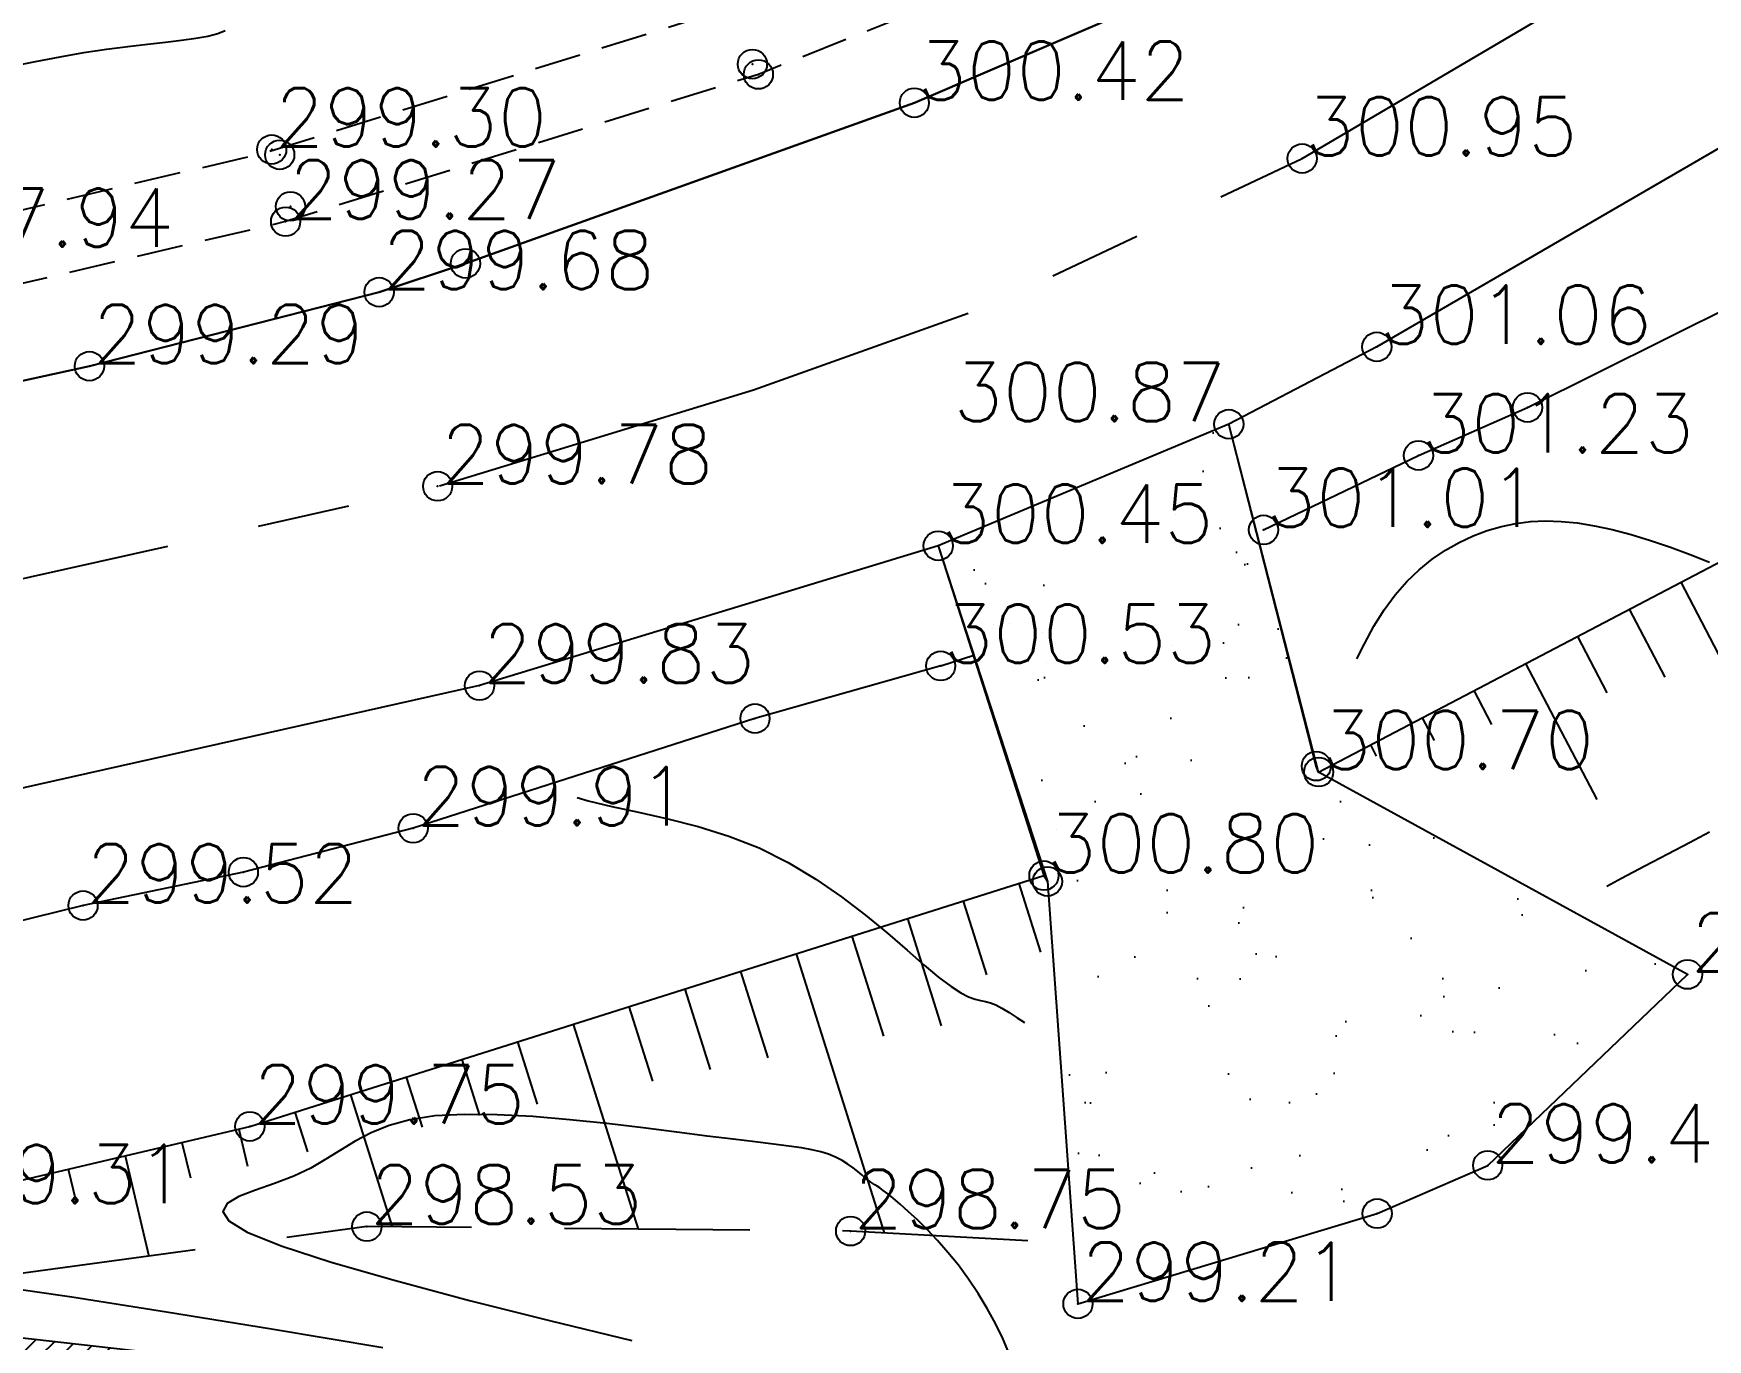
# Model space of a CAD drawing. Header units: millimetres. Extents: x 524954 to 526204, y 9523489 to 9524010.
# Drawn here: x 525925.42 to 525954.08, y 9523788.55 to 9523810.91 of the extents above; entities that cross this region are included whole.
import ezdxf
from ezdxf.enums import TextEntityAlignment as Align

# ---------------------------------------------------------------- set-up
doc = ezdxf.new("R2010")
doc.units = ezdxf.units.MM
doc.header["$PDMODE"] = 32
doc.header["$PDSIZE"] = 0.5
doc.linetypes.add('AXES2', pattern=[28.575, 19.05, -3.175, 3.175, -3.175])
doc.linetypes.add('CACHE2', pattern=[4.7625, 3.175, -1.5875])
for name, color, linetype in [('Axe_Route_Existante', 1, 'AXES2'), ('Bas_Talus', 40, 'CACHE2'), ('Bord_Route_Existante', 6, 'Continuous'), ('Caniveau', 5, 'CACHE2'), ('Cloture', 7, 'Continuous'), ('CN_01_00', 3, 'Continuous'), ('CN_10_00', 1, 'Continuous'), ('Haut_Talus', 30, 'Continuous'), ('Murs', 1, 'Continuous'), ('Talus', 2, 'Continuous'), ('TopoAlt', 3, 'Continuous'), ('TOPOJIS', 7, 'Continuous')]:
    doc.layers.add(name, color=color, linetype=linetype)
doc.layers.add('Bord_Route_Existante_POLY3D', color=6, linetype='Continuous', plot=False)
doc.layers.add('Trottoir', color=7, linetype='Continuous', true_color=0xff6666)
doc.styles.add('Simplex 1.0', font='Simplex.shx', dxfattribs={"width": 0.99, "height": 1})

# ---------------------------------------------------------------- blocks, each defined once
blk = doc.blocks.new('TCPOINT M')
at = {"color": 0}
blk.add_point((0, 0), dxfattribs=at)
at = {"layer": 'TopoAlt', "style": 'Simplex 1.0', "width": 0.99}
blk.add_attdef('ALT', (0.15, 0.15), '', height=1, dxfattribs=at)

msp = doc.modelspace()

# ---------------------------------------------------------------- hatches: boundary and pattern name
at = {"layer": 'Bord_Route_Existante'}
h = msp.add_hatch(dxfattribs=at)
h.set_pattern_fill('ALEA', color=8, scale=0.35, style=0)
h.set_pattern_definition([(312, (0.35, 0), (4.1082199217, 0.8732291002), [0, -2.625]), (67, (-0.175, 0.303), (-4.1686938351, -0.511851243), [0, -4.375]), (153, (-0.175, 0.303), (0.2198110171, -4.1942440443), [0, -3.5]), (180, (-0.175, -0.303), (2.1, -3.637306694), [0, -3.5]), (74, (-1.4, 0), (-4.0752420485, -1.016071962), [0, -3.5]), (286, (-1.4, 0), (4.0752420485, -1.016071962), [0, -3.5]), (52, (0.7, -1.2124), (-4.1591258872, 0.5845270229), [0, -4.375]), (300, (0.7, 1.2124), (4.1999999984, -9e-10), [0, -3.5]), (175, (0.7, 1.2124), (1.7749966995, -3.8064927037), [0, -3.5]), (114, (0.175, 0.9093), (-4.1769919588, 0.4390195465), [0, -1.75]), (248, (0.175, -0.9093), (2.5857781946, -3.3096451644), [0, -2.17])])
h.paths.add_polyline_path([(525953.74, 9523794.798), (525947.424, 9523798.263), (525945.886, 9523804.22), (525940.911, 9523802.137), (525942.781, 9523796.389), (525943.303, 9523789.156), (525948.426, 9523790.702), (525950.318, 9523791.528)])
h.paths.add_polyline_path([(525945.032, 9523802.401), (525946.555, 9523802.401), (525946.555, 9523803.151), (525945.032, 9523803.151)], flags=24)
h.paths.add_polyline_path([(525945.936, 9523798.356), (525947.459, 9523798.356), (525947.459, 9523799.106), (525945.936, 9523799.106)], flags=24)
h.paths.add_polyline_path([(525941.333, 9523796.38), (525942.856, 9523796.38), (525942.856, 9523797.13), (525941.333, 9523797.13)], flags=25)
h.paths.add_polyline_path([(525946.189, 9523798.254), (525947.499, 9523798.254), (525947.499, 9523799.004), (525946.189, 9523799.004)], flags=24)
h.paths.add_polyline_path([(525952.292, 9523794.789), (525953.815, 9523794.789), (525953.815, 9523795.539), (525952.292, 9523795.539)], flags=9)
h.paths.add_polyline_path([(525946.954, 9523790.694), (525948.501, 9523790.694), (525948.501, 9523791.444), (525946.954, 9523791.444)], flags=24)
h.paths.add_polyline_path([(525948.87, 9523791.519), (525950.393, 9523791.519), (525950.393, 9523792.269), (525948.87, 9523792.269)], flags=24)
h.paths.add_polyline_path([(525941.273, 9523796.482), (525942.796, 9523796.482), (525942.796, 9523797.232), (525941.273, 9523797.232)], flags=25)
at = {"layer": 'Murs'}
h = msp.add_hatch(dxfattribs=at)
h.set_pattern_fill('_U', color=256, scale=0.25, angle=45, style=0, pattern_type=0)
h.set_pattern_definition([(45, (0, 0), (-0.1767766952966, 0.1767766952966), [])])
h.paths.add_polyline_path([(525943.497, 9523786.499), (525914.617, 9523789.775), (525910.667, 9523790.252), (525885.48, 9523790.176), (525881.837, 9523774.452), (525882.08, 9523774.395), (525885.678, 9523789.927), (525910.652, 9523790.001), (525914.588, 9523789.526), (525943.468, 9523786.25)])

# ---------------------------------------------------------------- linework, layer by layer
at = {"layer": 'Axe_Route_Existante', "ltscale": 0.5, "flags": 128}
msp.add_lwpolyline([(525586.699, 9523773.004), (525594.438, 9523777.106), (525618.223, 9523789.407), (525625.013, 9523793.73), (525631.595, 9523797.596), (525637.632, 9523800.898), (525652.791, 9523807.42), (525669.106, 9523811.823), (525685.979, 9523814.884), (525693.088, 9523815.654), (525707.454, 9523816.694), (525717.039, 9523816.84), (525725.297, 9523816.644), (525729.698, 9523816.378), (525741.406, 9523815.177), (525741.84, 9523815.117), (525749.699, 9523813.877), (525775.145, 9523809.302), (525803.422, 9523804.201), (525817.048, 9523801.682), (525827.851, 9523799.771), (525839.056, 9523798.429), (525854.65, 9523797.376), (525870.172, 9523796.814), (525884.208, 9523797.02), (525899.003, 9523797.789), (525917.125, 9523799.773), (525932.341, 9523803.156), (525937.747, 9523804.809), (525941.803, 9523806.256), (525947.141, 9523808.768), (525964.848, 9523819.198), (525980.541, 9523832.453), (525991.817, 9523846.401), (526001.896, 9523863.645), (526032.968, 9523917.472), (526051.53, 9523951.634), (526076.259, 9523995.188)], dxfattribs=at)
at = {"layer": 'Bas_Talus', "flags": 128}
msp.add_lwpolyline([(525942.443, 9523790.235), (525939.411, 9523790.403), (525931.13, 9523790.479), (525924.728, 9523789.609)], dxfattribs=at)
at = {"layer": 'Bord_Route_Existante', "flags": 128}
for points in [[(526005.046, 9523861.929), (525996.6, 9523847.299), (525994.689, 9523844.347), (525983.277, 9523830.232), (525967.105, 9523816.393), (525948.42, 9523805.544), (525945.886, 9523804.22), (525940.911, 9523802.137), (525933.059, 9523799.742), (525917.724, 9523796.301), (525910.579, 9523795.372), (525899.19, 9523794.37), (525884.152, 9523793.467), (525869.882, 9523793.206)], [(525875.063, 9523800.284), (525883.995, 9523800.513), (525886.131, 9523800.645), (525898.814, 9523801.282), (525903.445, 9523801.665), (525909.479, 9523802.36), (525914.558, 9523802.959), (525916.743, 9523803.267), (525920.356, 9523803.894), (525926.379, 9523805.213), (525931.338, 9523806.479), (525932.816, 9523806.972), (525940.502, 9523809.723), (525945.585, 9523811.907), (525947.852, 9523813.075), (525955.344, 9523817.205), (525961.799, 9523821.209), (525962.781, 9523821.94), (525970.648, 9523827.982), (525977.621, 9523834.354)], [(525940.911, 9523802.137), (525942.781, 9523796.389), (525943.303, 9523789.156), (525948.426, 9523790.702), (525950.318, 9523791.528), (525953.74, 9523794.798), (525947.424, 9523798.263), (525945.886, 9523804.22)]]:
    msp.add_lwpolyline(points, dxfattribs=at)
at = {"layer": 'Bord_Route_Existante_POLY3D'}
for points in [[(526013.385, 9523876.804, 307.75), (526006.191, 9523863.842, 306.89), (526005.046, 9523861.929, 306.73), (525996.6, 9523847.299, 305.51), (525994.689, 9523844.347, 305.26), (525983.277, 9523830.232, 304.05), (525967.105, 9523816.393, 302.57), (525948.42, 9523805.544, 301.06), (525945.886, 9523804.22, 300.87), (525940.911, 9523802.137, 300.45), (525933.059, 9523799.742, 299.83), (525917.724, 9523796.301, 298.79), (525915.068, 9523795.885, 298.64), (525910.579, 9523795.372, 298.26), (525899.19, 9523794.37, 297.34), (525884.152, 9523793.467, 296.28), (525869.882, 9523793.206, 295.29)], [(525955.344, 9523817.205, 301.72), (525947.852, 9523813.075, 301.05), (525945.585, 9523811.907, 300.84), (525940.502, 9523809.723, 300.42), (525932.816, 9523806.972, 299.78), (525931.338, 9523806.479, 299.68), (525926.379, 9523805.213, 299.29), (525920.356, 9523803.894, 298.8), (525916.743, 9523803.267, 298.53), (525914.558, 9523802.959, 298.36), (525909.479, 9523802.36, 297.94), (525903.445, 9523801.665, 297.52), (525898.814, 9523801.282, 297.15), (525897.369, 9523801.28, 297.05), (525891.451, 9523800.888, 296.63), (525886.131, 9523800.645, 296.24), (525883.995, 9523800.513, 296.09), (525881.044, 9523800.455, 295.89), (525875.063, 9523800.284, 295.44)], [(525940.911, 9523802.137, 300.45), (525942.721, 9523796.49, 300.8), (525942.781, 9523796.389, 300.56), (525943.303, 9523789.156, 299.21), (525948.426, 9523790.702, 299.44), (525950.318, 9523791.528, 299.47), (525953.74, 9523794.798, 299.65), (525947.424, 9523798.263, 300.7), (525947.384, 9523798.365, 301.33), (525945.886, 9523804.22, 300.87)]]:
    msp.add_polyline3d(points, dxfattribs=at)
at = {"layer": 'Caniveau', "ltscale": 0.25, "elevation": 307.27, "flags": 128}
for points in [[(526001.693, 9523876.706), (525992.67, 9523862.583), (525988.317, 9523856.056), (525986.483, 9523853.58), (525979.846, 9523844.667), (525972.556, 9523835.757), (525965.764, 9523828.474), (525959.142, 9523822.599), (525952.525, 9523818.152), (525945.24, 9523814.478), (525937.422, 9523811.365), (525929.415, 9523808.87), (525922.977, 9523807.359), (525911.343, 9523805.517), (525900.219, 9523804.772), (525883.548, 9523804.534), (525871.514, 9523804.226), (525863.676, 9523804.152), (525858.551, 9523804.354), (525852.271, 9523804.619), (525845.799, 9523805.015), (525839.474, 9523805.458), (525832.921, 9523806.263), (525825.213, 9523807.529), (525818.468, 9523808.739), (525811.153, 9523810.025), (525805.831, 9523810.986), (525799.485, 9523812), (525787.157, 9523814.173), (525774.027, 9523816.47), (525761.815, 9523818.599), (525751.77, 9523820.346), (525742.028, 9523821.356), (525725.747, 9523822.327), (525717.412, 9523822.531), (525706.745, 9523822.088), (525692.923, 9523821.483), (525685.51, 9523820.415), (525667.69, 9523817.467), (525650.531, 9523812.577), (525633.827, 9523805.677), (525628.951, 9523803.575)], [(526002.725, 9523876.046), (525993.696, 9523861.913), (525989.319, 9523855.351), (525987.467, 9523852.849), (525980.812, 9523843.913), (525973.479, 9523834.951), (525966.621, 9523827.596), (525959.894, 9523821.628), (525953.145, 9523817.092), (525945.744, 9523813.359), (525937.832, 9523810.209), (525929.738, 9523807.687), (525923.213, 9523806.156), (525911.48, 9523804.298), (525900.269, 9523803.548), (525883.572, 9523803.309), (525871.536, 9523803.001), (525863.657, 9523802.926), (525858.501, 9523803.129), (525852.208, 9523803.396), (525845.719, 9523803.793), (525839.356, 9523804.238), (525832.747, 9523805.05), (525825.006, 9523806.322), (525818.254, 9523807.532), (525810.938, 9523808.819), (525805.625, 9523809.779), (525799.282, 9523810.792), (525786.945, 9523812.967), (525773.816, 9523815.263), (525761.605, 9523817.392), (525751.602, 9523819.132), (525741.928, 9523820.134), (525725.695, 9523821.102), (525717.422, 9523821.306), (525706.806, 9523820.864), (525693.255, 9523820.056), (525685.68, 9523819.201), (525667.959, 9523816.269), (525650.934, 9523811.417), (525634.345, 9523804.565), (525630.007, 9523801.744)]]:
    msp.add_lwpolyline(points, dxfattribs=at)
at = {"layer": 'Cloture', "flags": 128}
msp.add_lwpolyline([(525943.497, 9523786.499), (525914.617, 9523789.775), (525910.667, 9523790.252), (525885.48, 9523790.176), (525881.837, 9523774.452)], dxfattribs=at)
at = {"layer": 'CN_01_00', "flags": 128}
for points, elevation in [([(525948.077, 9523800.2), (525948.207, 9523800.459), (525948.371, 9523800.76), (525948.546, 9523801.04), (525948.734, 9523801.295), (525948.935, 9523801.524), (525949.146, 9523801.727), (525949.368, 9523801.906), (525949.596, 9523802.061), (525949.831, 9523802.194), (525950.07, 9523802.305), (525950.311, 9523802.396), (525950.554, 9523802.467), (525950.8, 9523802.518), (525951.05, 9523802.55), (525951.308, 9523802.562), (525951.575, 9523802.554), (525951.852, 9523802.527), (525952.144, 9523802.48), (525952.45, 9523802.414), (525952.773, 9523802.328), (525953.107, 9523802.226), (525953.446, 9523802.111), (525953.784, 9523801.986), (525954.116, 9523801.855)], 301), ([(525942.122, 9523788.318), (525942.016, 9523788.563), (525941.891, 9523788.818), (525941.751, 9523789.077), (525941.596, 9523789.333), (525941.431, 9523789.581), (525941.257, 9523789.816), (525941.078, 9523790.037), (525940.898, 9523790.24), (525940.723, 9523790.427), (525940.555, 9523790.594), (525940.399, 9523790.74), (525940.26, 9523790.864), (525940.141, 9523790.965), (525940.046, 9523791.042), (525939.971, 9523791.099), (525939.913, 9523791.14), (525939.866, 9523791.171), (525939.827, 9523791.194), (525939.792, 9523791.216), (525939.755, 9523791.24), (525939.714, 9523791.272), (525939.663, 9523791.314), (525939.604, 9523791.366), (525939.534, 9523791.424), (525939.454, 9523791.485), (525939.364, 9523791.549), (525939.264, 9523791.61), (525939.154, 9523791.668), (525939.033, 9523791.718), (525938.901, 9523791.761), (525938.748, 9523791.796), (525938.569, 9523791.828), (525938.353, 9523791.859), (525938.092, 9523791.892), (525937.778, 9523791.929), (525937.402, 9523791.974), (525936.956, 9523792.03), (525936.435, 9523792.097), (525936.435, 9523792.097), (525935.857, 9523792.17), (525935.24, 9523792.243), (525934.605, 9523792.309), (525933.972, 9523792.362), (525933.362, 9523792.395), (525932.796, 9523792.4), (525932.292, 9523792.373), (525931.866, 9523792.307), (525931.508, 9523792.208), (525931.202, 9523792.084), (525930.93, 9523791.942), (525930.678, 9523791.789), (525930.429, 9523791.634), (525930.167, 9523791.482), (525929.876, 9523791.342), (525929.55, 9523791.218), (525929.222, 9523791.104), (525928.936, 9523790.992), (525928.736, 9523790.873), (525928.664, 9523790.738), (525928.765, 9523790.579), (525929.082, 9523790.386), (525929.659, 9523790.152), (525930.52, 9523789.872), (525931.618, 9523789.555), (525932.885, 9523789.216), (525934.256, 9523788.869), (525935.663, 9523788.528)], 299), ([(525924.683, 9523789.478), (525926.076, 9523789.275), (525927.698, 9523789.021), (525929.496, 9523788.727), (525931.4, 9523788.407)], 299)]:
    msp.add_lwpolyline(points, dxfattribs=dict(at, elevation=elevation))
at = {"layer": 'CN_10_00', "elevation": 300, "flags": 128}
for points in [[(525925.027, 9523810.344), (525925.454, 9523810.43), (525925.876, 9523810.51), (525926.284, 9523810.582), (525926.671, 9523810.641), (525927.035, 9523810.688), (525927.372, 9523810.728), (525927.68, 9523810.763), (525927.957, 9523810.795), (525928.2, 9523810.828), (525928.407, 9523810.864), (525928.575, 9523810.907), (525928.705, 9523810.959)], [(525934.727, 9523797.828), (525934.917, 9523797.771), (525935.323, 9523797.674), (525935.782, 9523797.574), (525936.279, 9523797.462), (525936.799, 9523797.329), (525937.325, 9523797.165), (525937.844, 9523796.962), (525938.342, 9523796.713), (525938.814, 9523796.43), (525939.256, 9523796.125), (525939.666, 9523795.812), (525940.041, 9523795.504), (525940.378, 9523795.215), (525940.673, 9523794.958), (525940.924, 9523794.746), (525941.13, 9523794.59), (525941.296, 9523794.483), (525941.43, 9523794.413), (525941.541, 9523794.372), (525941.635, 9523794.348), (525941.72, 9523794.331), (525941.805, 9523794.31), (525941.897, 9523794.275), (525942.002, 9523794.218), (525942.124, 9523794.143), (525942.261, 9523794.054), (525942.387, 9523793.975)], [(525952.358, 9523796.308), (525952.609, 9523796.443), (525953.01, 9523796.656), (525953.4, 9523796.863), (525953.772, 9523797.058), (525954.115, 9523797.237)]]:
    msp.add_lwpolyline(points, dxfattribs=at)
at = {"layer": 'Haut_Talus', "flags": 128}
for points in [[(525947.424, 9523798.263), (525957.429, 9523803.508), (525962.69, 9523806.365), (525969.035, 9523810.342), (525972.76, 9523813.03)], [(525919.115, 9523790.383), (525923.322, 9523790.83), (525929.126, 9523792.194), (525942.721, 9523796.49)]]:
    msp.add_lwpolyline(points, dxfattribs=at)
at = {"layer": 'Talus'}
for p, q in [((525953.624, 9523801.513), (525954.335, 9523800.157)), ((525952.738, 9523801.049), (525953.348, 9523799.886)), ((525951.853, 9523800.584), (525952.36, 9523799.616)), ((525950.967, 9523800.12), (525952.186, 9523797.795)), ((525950.081, 9523799.656), (525950.386, 9523799.074)), ((525949.196, 9523799.191), (525949.399, 9523798.804)), ((525948.31, 9523798.727), (525948.411, 9523798.533)), ((525942.291, 9523796.355), (525942.663, 9523795.179)), ((525941.337, 9523796.053), (525941.736, 9523794.792)), ((525940.384, 9523795.752), (525940.963, 9523793.919)), ((525939.43, 9523795.45), (525939.972, 9523793.738)), ((525938.477, 9523795.149), (525939.987, 9523790.371)), ((525937.523, 9523794.848), (525937.991, 9523793.368)), ((525936.57, 9523794.546), (525937.005, 9523793.17)), ((525935.616, 9523794.245), (525936.019, 9523792.972)), ((525934.663, 9523793.944), (525935.771, 9523790.437)), ((525933.709, 9523793.642), (525934.046, 9523792.577)), ((525932.756, 9523793.341), (525933.06, 9523792.379)), ((525931.802, 9523793.039), (525932.073, 9523792.181)), ((525930.849, 9523792.738), (525931.564, 9523790.475)), ((525929.895, 9523792.437), (525930.11, 9523791.757)), ((525928.938, 9523792.149), (525929.087, 9523791.514)), ((525927.964, 9523791.921), (525928.107, 9523791.316)), ((525926.991, 9523791.692), (525927.395, 9523789.971)), ((525926.017, 9523791.463), (525926.145, 9523790.921))]:
    msp.add_line(p, q, dxfattribs=at)
at = {"layer": 'Trottoir', "flags": 128}
for points in [[(525946.48, 9523802.409), (525949.133, 9523803.684), (525950.999, 9523804.506), (525954.577, 9523806.288), (525957.242, 9523807.502), (525959.849, 9523809.195), (525964.162, 9523811.9), (525967.225, 9523814.173), (525972.398, 9523817.593), (525974.834, 9523819.573), (525977.049, 9523821.463), (525979.326, 9523823.405), (525979.326, 9523823.405), (525981.366, 9523825.352), (525983.733, 9523827.544), (525985.547, 9523829.419), (525989.751, 9523834.182), (525992.374, 9523837.546), (525995.729, 9523842.081), (525998.384, 9523846.01), (526006.94, 9523861.025), (526013.783, 9523873.096)], [(525940.953, 9523800.08), (525941.52, 9523800.264)], [(525940.953, 9523800.08), (525937.774, 9523799.179), (525931.921, 9523797.299), (525929.015, 9523796.549), (525926.27, 9523795.978), (525920.343, 9523794.515), (525915.243, 9523793.722)]]:
    msp.add_lwpolyline(points, dxfattribs=at)

# ---------------------------------------------------------------- block references
at = {"layer": 'TOPOJIS'}
ref = msp.add_blockref('TCPOINT M', (525940.502, 9523809.723, 300.42), dxfattribs=at)
ref.add_attrib('ALT', '300.42', (525940.552, 9523809.773, 300.42), dxfattribs={"layer": 'TopoAlt', "height": 1, "style": 'Simplex 1.0', "width": 0.99})
for p in [(525937.729, 9523810.385, 299.11), (525937.832, 9523810.209, 299.96), (525929.637, 9523808.832, 298.43), (525929.821, 9523807.949, 298.43), (525932.816, 9523806.972, 299.78), (525950.999, 9523804.506, 301.4), (525937.774, 9523799.179, 300.3), (525947.384, 9523798.365, 301.33), (525929.015, 9523796.549, 299.71), (525942.781, 9523796.389, 300.56), (525948.426, 9523790.702, 299.44)]:
    msp.add_blockref('TCPOINT M', p, dxfattribs=at)
ref = msp.add_blockref('TCPOINT M', (525929.5, 9523808.923, 299.3), dxfattribs=at)
ref.add_attrib('ALT', '299.30', (525929.55, 9523808.973, 299.3), dxfattribs={"layer": 'TopoAlt', "height": 1, "style": 'Simplex 1.0', "width": 0.99})
ref = msp.add_blockref('TCPOINT M', (525947.141, 9523808.768, 300.95), dxfattribs=at)
ref.add_attrib('ALT', '300.95', (525947.191, 9523808.818, 300.95), dxfattribs={"layer": 'TopoAlt', "height": 1, "style": 'Simplex 1.0', "width": 0.99})
ref = msp.add_blockref('TCPOINT M', (525929.738, 9523807.687, 299.27), dxfattribs=at)
ref.add_attrib('ALT', '299.27', (525929.788, 9523807.737, 299.27), dxfattribs={"layer": 'TopoAlt', "height": 1, "style": 'Simplex 1.0', "width": 0.99})
ref = msp.add_blockref('TCPOINT M', (525923.108, 9523807.207, 297.94), dxfattribs=at)
ref.add_attrib('ALT', '297.94', (525923.158, 9523807.257, 297.94), dxfattribs={"layer": 'TopoAlt', "height": 1, "style": 'Simplex 1.0', "width": 0.99})
ref = msp.add_blockref('TCPOINT M', (525931.338, 9523806.479, 299.68), dxfattribs=at)
ref.add_attrib('ALT', '299.68', (525931.388, 9523806.529, 299.68), dxfattribs={"layer": 'TopoAlt', "height": 1, "style": 'Simplex 1.0', "width": 0.99})
ref = msp.add_blockref('TCPOINT M', (525948.42, 9523805.544, 301.06), dxfattribs=at)
ref.add_attrib('ALT', '301.06', (525948.47, 9523805.594, 301.06), dxfattribs={"layer": 'TopoAlt', "height": 1, "style": 'Simplex 1.0', "width": 0.99})
ref = msp.add_blockref('TCPOINT M', (525926.379, 9523805.213, 299.29), dxfattribs=at)
ref.add_attrib('ALT', '299.29', (525926.429, 9523805.263, 299.29), dxfattribs={"layer": 'TopoAlt', "height": 1, "style": 'Simplex 1.0', "width": 0.99})
ref = msp.add_blockref('TCPOINT M', (525945.886, 9523804.22, 300.87), dxfattribs=at)
ref.add_attrib('ALT', '300.87', dxfattribs={"layer": 'TopoAlt', "height": 1, "style": 'Simplex 1.0', "width": 0.99}).set_placement((525945.836, 9523804.27, 300.87), align=Align.RIGHT)
ref = msp.add_blockref('TCPOINT M', (525949.133, 9523803.684, 301.23), dxfattribs=at)
ref.add_attrib('ALT', '301.23', (525949.183, 9523803.734, 301.23), dxfattribs={"layer": 'TopoAlt', "height": 1, "style": 'Simplex 1.0', "width": 0.99})
ref = msp.add_blockref('TCPOINT M', (525932.341, 9523803.156, 299.78), dxfattribs=at)
ref.add_attrib('ALT', '299.78', (525932.391, 9523803.206, 299.78), dxfattribs={"layer": 'TopoAlt', "height": 1, "style": 'Simplex 1.0', "width": 0.99})
ref = msp.add_blockref('TCPOINT M', (525946.48, 9523802.409, 301.01), dxfattribs=at)
ref.add_attrib('ALT', '301.01', (525946.53, 9523802.459, 301.01), dxfattribs={"layer": 'TopoAlt', "height": 1, "style": 'Simplex 1.0', "width": 0.99})
ref = msp.add_blockref('TCPOINT M', (525940.911, 9523802.137, 300.45), dxfattribs=at)
ref.add_attrib('ALT', '300.45', (525940.961, 9523802.187, 300.45), dxfattribs={"layer": 'TopoAlt', "height": 1, "style": 'Simplex 1.0', "width": 0.99})
ref = msp.add_blockref('TCPOINT M', (525940.953, 9523800.08, 300.53), dxfattribs=at)
ref.add_attrib('ALT', '300.53', (525941.003, 9523800.13, 300.53), dxfattribs={"layer": 'TopoAlt', "height": 1, "style": 'Simplex 1.0', "width": 0.99})
ref = msp.add_blockref('TCPOINT M', (525933.059, 9523799.742, 299.83), dxfattribs=at)
ref.add_attrib('ALT', '299.83', (525933.109, 9523799.792, 299.83), dxfattribs={"layer": 'TopoAlt', "height": 1, "style": 'Simplex 1.0', "width": 0.99})
ref = msp.add_blockref('TCPOINT M', (525947.424, 9523798.263, 300.7), dxfattribs=at)
ref.add_attrib('ALT', '300.70', (525947.474, 9523798.313, 300.7), dxfattribs={"layer": 'TopoAlt', "height": 1, "style": 'Simplex 1.0', "width": 0.99})
ref = msp.add_blockref('TCPOINT M', (525931.921, 9523797.299, 299.91), dxfattribs=at)
ref.add_attrib('ALT', '299.91', (525931.971, 9523797.349, 299.91), dxfattribs={"layer": 'TopoAlt', "height": 1, "style": 'Simplex 1.0', "width": 0.99})
ref = msp.add_blockref('TCPOINT M', (525942.721, 9523796.49, 300.8), dxfattribs=at)
ref.add_attrib('ALT', '300.80', (525942.771, 9523796.54, 300.8), dxfattribs={"layer": 'TopoAlt', "height": 1, "style": 'Simplex 1.0', "width": 0.99})
ref = msp.add_blockref('TCPOINT M', (525926.27, 9523795.978, 299.52), dxfattribs=at)
ref.add_attrib('ALT', '299.52', (525926.32, 9523796.028, 299.52), dxfattribs={"layer": 'TopoAlt', "height": 1, "style": 'Simplex 1.0', "width": 0.99})
ref = msp.add_blockref('TCPOINT M', (525953.74, 9523794.798, 299.65), dxfattribs=at)
ref.add_attrib('ALT', '299.65', (525953.79, 9523794.848, 299.65), dxfattribs={"layer": 'TopoAlt', "height": 1, "style": 'Simplex 1.0', "width": 0.99})
ref = msp.add_blockref('TCPOINT M', (525929.126, 9523792.194, 299.75), dxfattribs=at)
ref.add_attrib('ALT', '299.75', (525929.176, 9523792.244, 299.75), dxfattribs={"layer": 'TopoAlt', "height": 1, "style": 'Simplex 1.0', "width": 0.99})
ref = msp.add_blockref('TCPOINT M', (525950.318, 9523791.528, 299.47), dxfattribs=at)
ref.add_attrib('ALT', '299.47', (525950.368, 9523791.578, 299.47), dxfattribs={"layer": 'TopoAlt', "height": 1, "style": 'Simplex 1.0', "width": 0.99})
ref = msp.add_blockref('TCPOINT M', (525923.322, 9523790.83, 299.31), dxfattribs=at)
ref.add_attrib('ALT', '299.31', (525923.372, 9523790.88, 299.31), dxfattribs={"layer": 'TopoAlt', "height": 1, "style": 'Simplex 1.0', "width": 0.99})
ref = msp.add_blockref('TCPOINT M', (525931.13, 9523790.479, 298.53), dxfattribs=at)
ref.add_attrib('ALT', '298.53', (525931.18, 9523790.529, 298.53), dxfattribs={"layer": 'TopoAlt', "height": 1, "style": 'Simplex 1.0', "width": 0.99})
ref = msp.add_blockref('TCPOINT M', (525939.411, 9523790.403, 298.75), dxfattribs=at)
ref.add_attrib('ALT', '298.75', (525939.461, 9523790.453, 298.75), dxfattribs={"layer": 'TopoAlt', "height": 1, "style": 'Simplex 1.0', "width": 0.99})
ref = msp.add_blockref('TCPOINT M', (525943.303, 9523789.156, 299.21), dxfattribs=at)
ref.add_attrib('ALT', '299.21', (525943.353, 9523789.206, 299.21), dxfattribs={"layer": 'TopoAlt', "height": 1, "style": 'Simplex 1.0', "width": 0.99})

doc.saveas('drawing.dxf')
